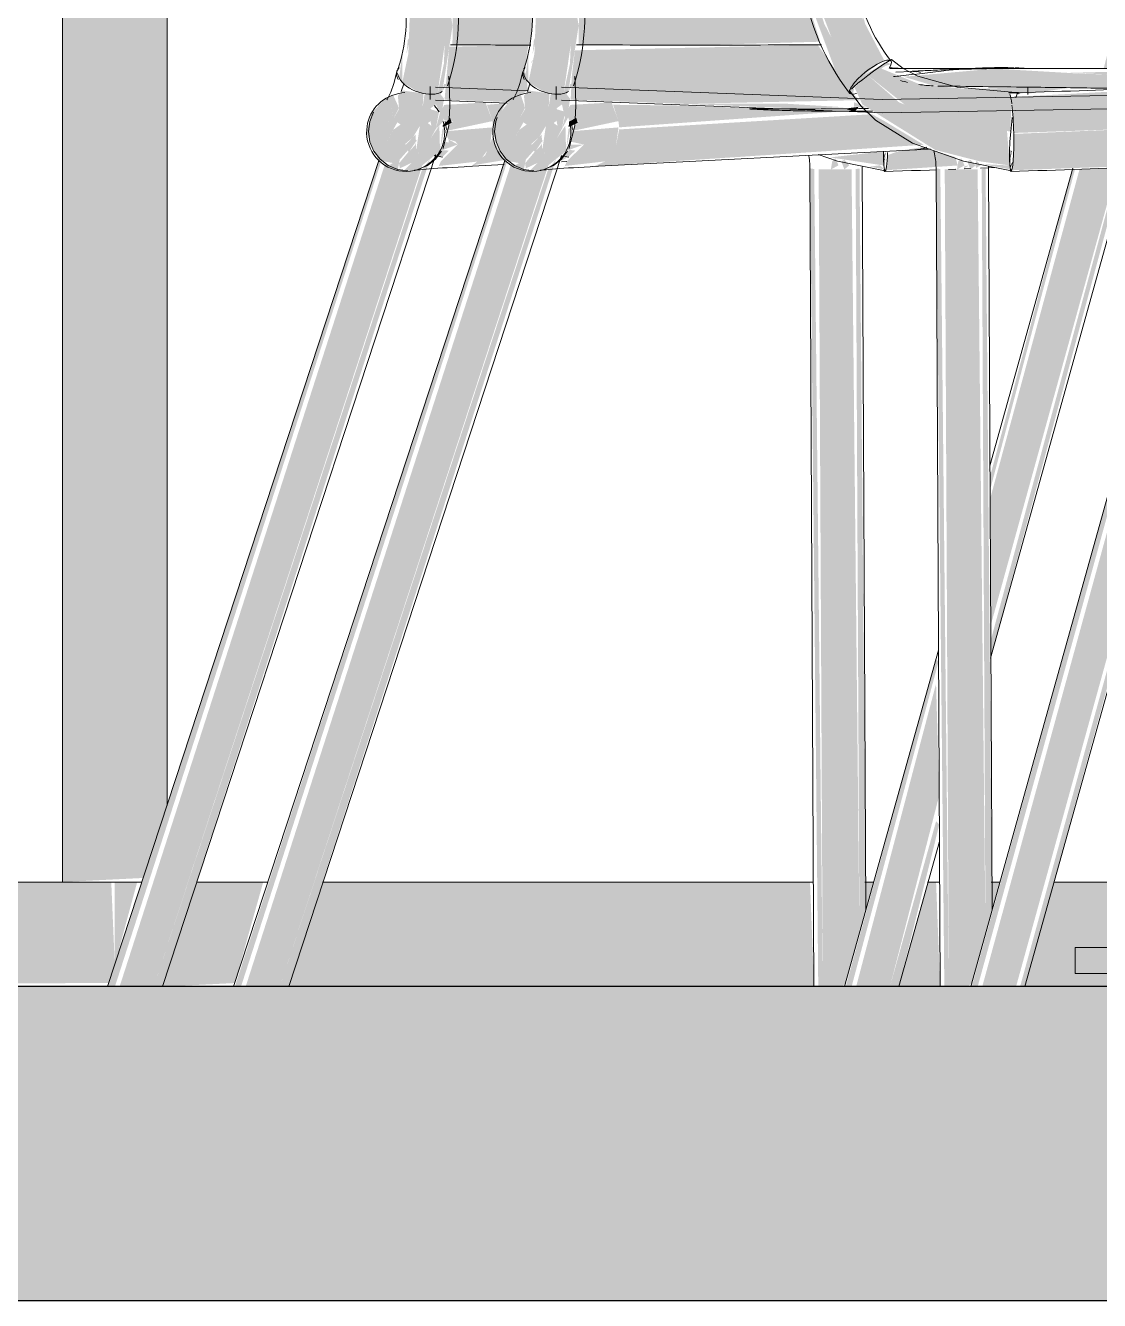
# Model space of a CAD drawing. Header units: inches. Extents: x -55396 to -733, y -290 to 853.
# Drawn here: x -14128.52 to -14107.99, y -6 to 18.37 of the extents above; entities that cross this region are included whole.
import ezdxf

# ---------------------------------------------------------------- set-up
doc = ezdxf.new("R2010")
doc.units = ezdxf.units.IN
doc.header["$MEASUREMENT"] = 0
doc.linetypes.add('Grid Line 1_2_', pattern=[0.875, 0.5, -0.125, 0.125, -0.125])
doc.linetypes.add('Grid Line 1_2__2_', pattern=[0.875, 0.5, -0.125, 0.125, -0.125])
for name, color, linetype, lineweight in [('A-FLOR', 192, 'Continuous', 9), ('A-FLOR-LEVL', 51, 'Continuous', 9), ('A-GLAZ-CWMG', 51, 'Continuous', 9), ('I-FURN', 30, 'Continuous', 9)]:
    doc.layers.add(name, color=color, linetype=linetype, lineweight=lineweight)

# ---------------------------------------------------------------- blocks, each defined once
blk = doc.blocks.new('Locker Rooms and Restrooms_rvt-4-Section 6')
at = {"layer": 'A-FLOR-LEVL', "linetype": 'Grid Line 1_2__2_'}
blk.add_line((-26557.324, 0), (-21746.959, 0), dxfattribs=at)
blk = doc.blocks.new('Struct_Xcel_Sports Complex_rvt-4-Section 6')
at = {"layer": 'A-FLOR'}
blk.add_hatch(color=254, dxfattribs=at).paths.add_polyline_path([(-24981.533, -6), (-22066.14, -6), (-22066.14, 0), (-26273.39, 0), (-26273.39, -6), (-25258.007, -6)], flags=0)
at = {"layer": 'A-FLOR', "color": 130, "lineweight": 25}
for p, q in [((-22066.14, 0), (-26273.39, 0)), ((-26273.39, -6), (-22066.14, -6))]:
    blk.add_line(p, q, dxfattribs=at)
blk = doc.blocks.new('HermanMiller_Collection_Air-Chair_SideChair_Arms - Arms-460524-Section 6')
at = {"layer": 'I-FURN'}
h = blk.add_hatch(color=256, dxfattribs=at)
h.paths.add_polyline_path([(-26223.019, 17.999), (-26220.724, 18.063), (-26221.024, 19.01), (-26221.023, 19.041), (-26221.418, 22.135), (-26221.898, 25.541), (-26221.722, 26.72), (-26221.569, 27.286), (-26225.666, 27.349), (-26227.18, 27.252), (-26226.528, 26.379), (-26226.05, 25.338), (-26225.787, 24.169), (-26225.478, 21.448), (-26225.329, 18.896), (-26225.342, 18.004), (-26224.022, 18)], flags=0)
h.paths.add_polyline_path([(-26221.884, 25.719), (-26221.832, 26.168), (-26221.882, 25.726)], flags=0)
for points in [[(-26217.783, 0), (-26217.715, 0), (-26212.015, 20.734), (-26212.076, 20.712), (-26217.828, 0)], [(-26217.298, 0), (-26216.982, 0), (-26211.283, 20.625), (-26211.584, 20.707), (-26211.594, 20.72), (-26211.94, 20.718), (-26217.628, 0), (-26217.414, 0)], [(-26216.812, 0), (-26211.166, 20.551), (-26211.246, 20.578), (-26216.905, 0), (-26216.818, 0)], [(-26225.737, 17.058), (-26225.627, 17.073), (-26225.434, 18.393), (-26225.507, 19.026), (-26226.141, 19.009), (-26226.184, 17.835), (-26226.3, 17.287), (-26225.985, 17.095), (-26225.859, 17.065)], [(-26220.063, 17.287), (-26219.606, 17.647), (-26219.496, 17.697), (-26219.988, 18.64), (-26220.219, 19.123), (-26220.835, 19.009), (-26220.393, 17.835), (-26220.266, 17.625)], [(-26220.165, 17.095), (-26220.063, 17.287), (-26220.647, 18.406), (-26220.835, 19.009), (-26220.99, 19.002), (-26220.429, 17.5), (-26220.197, 17.144)], [(-26223.339, 16.876), (-26219.956, 16.946), (-26220.1, 17.058), (-26220.773, 18.003), (-26225.411, 17.899), (-26225.47, 17.4), (-26225.492, 16.954), (-26223.506, 16.882)], [(-26217.083, 16.344), (-26217.079, 17.073), (-26218.815, 17.247), (-26219.606, 17.57), (-26219.811, 17.42), (-26219.109, 16.861), (-26218.307, 16.545), (-26217.554, 16.421)], [(-26216.965, 17.06), (-26216.758, 17.096), (-26216.758, 17.195), (-26218.107, 17.149), (-26217.624, 17.105), (-26216.963, 17.066)], [(-26217.027, 16.318), (-26214.066, 16.423), (-26214.143, 16.798), (-26214.333, 17.073), (-26214.456, 17.148), (-26217.086, 17.004), (-26217.034, 16.512)], [(-26216.758, 17.069), (-26215.948, 17.183), (-26216.758, 17.195), (-26216.758, 17.096)], [(-26220.058, 16.733), (-26219.989, 16.818), (-26220.266, 16.782), (-26220.077, 16.733)], [(-26225.531, 16.434), (-26225.356, 16.512), (-26225.386, 16.608), (-26225.52, 16.535)], [(-26225.103, 15.675), (-26218.747, 16.093), (-26219.494, 16.544), (-26219.735, 16.677), (-26224.567, 16.386), (-26224.629, 16.051), (-26224.827, 15.776), (-26225.031, 15.688)], [(-26217.063, 15.606), (-26214.42, 15.7), (-26214.2, 15.893), (-26214.079, 16.229), (-26214.066, 16.423), (-26217.027, 16.301), (-26217.047, 15.677)], [(-26217.101, 15.697), (-26217.067, 15.97), (-26217.083, 15.988)], [(-26231.861, 0), (-26231.791, 0), (-26226.704, 15.775), (-26226.75, 15.793), (-26231.909, 0)], [(-26231.483, 0), (-26231.047, 0), (-26225.918, 15.7), (-26226.192, 15.589), (-26226.412, 15.633), (-26226.625, 15.744), (-26231.702, 0), (-26231.597, 0)], [(-26230.971, 0), (-26230.882, 0), (-26225.772, 15.818), (-26225.934, 15.585), (-26231.047, 0)], [(-26218.267, 0), (-26218.267, 0), (-26218.429, 15.629), (-26218.51, 15.643), (-26218.352, 0)], [(-26217.905, 0), (-26217.828, 0.073), (-26217.566, 1.015), (-26217.716, 15.626), (-26218.344, 15.624), (-26218.267, 0), (-26218.035, 0)], [(-26217.566, 1.015), (-26217.442, 1.458), (-26217.564, 15.637), (-26217.638, 15.63), (-26217.576, 3.187)], [(-26217.091, 15.639), (-26217.035, 15.793), (-26217.098, 15.679)]]:
    blk.add_hatch(color=256, dxfattribs=at).paths.add_polyline_path(points, flags=0)
h = blk.add_hatch(color=256, dxfattribs=at)
h.paths.add_polyline_path([(-26225.627, 17.073), (-26225.536, 17.109), (-26225.34, 18.368), (-26225.442, 19.026), (-26225.506, 17.642), (-26225.573, 17.328)], flags=0)
h.paths.add_polyline_path([(-26225.536, 17.109), (-26225.453, 17.257), (-26225.5, 17.255)], flags=0)
h = blk.add_hatch(color=256, dxfattribs=at)
h.paths.add_polyline_path([(-26219.968, 18.668), (-26219.83, 18.278), (-26219.888, 18.491), (-26219.934, 18.591)], flags=0)
h.paths.add_polyline_path([(-26219.496, 17.697), (-26219.434, 17.722), (-26219.504, 17.711)], flags=0)
h = blk.add_hatch(color=256, dxfattribs=at)
h.paths.add_polyline_path([(-26226.219, 17.822), (-26226.141, 18.188), (-26226.195, 18.094), (-26226.219, 17.826)], flags=0)
h.paths.add_polyline_path([(-26226.3, 17.287), (-26226.299, 17.835), (-26226.36, 17.371)], flags=0)
h = blk.add_hatch(color=256, dxfattribs=at)
h.paths.add_polyline_path([(-26220.1, 17.058), (-26220.077, 17.161), (-26220.155, 17.141)], flags=0)
h.paths.add_polyline_path([(-26220.157, 17.144), (-26219.975, 17.292), (-26219.471, 17.604), (-26219.372, 17.633), (-26219.458, 17.672), (-26219.983, 17.371), (-26220.115, 17.207)], flags=0)
h = blk.add_hatch(color=256, dxfattribs=at)
h.paths.add_polyline_path([(-26213.554, 17.367), (-26212.985, 17.451), (-26212.957, 17.549), (-26215.946, 17.468), (-26213.566, 17.368)], flags=0)
h.paths.add_polyline_path([(-26211.692, 17.368), (-26209.377, 17.445), (-26208.387, 17.551), (-26211.941, 17.475), (-26211.885, 17.368), (-26211.702, 17.368)], flags=0)
h = blk.add_hatch(color=256, dxfattribs=at)
h.paths.add_polyline_path([(-26221.964, 16.77), (-26221.964, 16.788), (-26222.056, 16.775)], flags=0)
h.paths.add_polyline_path([(-26224.564, 16.426), (-26220.266, 16.734), (-26223.506, 16.845), (-26224.682, 16.858), (-26224.579, 16.545)], flags=0)
h.paths.add_polyline_path([(-26219.197, 17.426), (-26219.047, 17.426), (-26219.2, 17.428)], flags=0)
h = blk.add_hatch(color=256, dxfattribs=at)
h.paths.add_polyline_path([(-26217.088, 15.622), (-26217.101, 15.697), (-26217.635, 15.724)], flags=0)
h.paths.add_polyline_path([(-26217.101, 15.697), (-26217.155, 16.356), (-26218.621, 16.669), (-26219.217, 16.904), (-26219.811, 17.42), (-26220.068, 17.187), (-26219.919, 16.864), (-26218.525, 15.994), (-26217.678, 15.777), (-26217.105, 15.698)], flags=0)
h = blk.add_hatch(color=256, dxfattribs=at)
h.paths.add_polyline_path([(-26214.527, 17.162), (-26214.226, 17.191), (-26213.018, 17.331), (-26213.008, 17.367), (-26215.695, 17.45), (-26217.398, 17.548), (-26219.127, 17.393), (-26218.565, 17.224), (-26218.107, 17.211), (-26214.587, 17.163)], flags=0)
h.paths.add_polyline_path([(-26219.044, 17.281), (-26219.265, 17.404), (-26219.171, 17.325), (-26219.087, 17.285)], flags=0)
h = blk.add_hatch(color=256, dxfattribs=at)
h.paths.add_polyline_path([(-26226.191, 15.6), (-26226.123, 15.748), (-26226.264, 15.606)], flags=0)
h.paths.add_polyline_path([(-26226.386, 15.622), (-26226.348, 15.812), (-26226.567, 15.697), (-26226.4, 15.628)], flags=0)
h.paths.add_polyline_path([(-26226.48, 16.579), (-26226.51, 16.879), (-26226.591, 16.533)], flags=0)
h.paths.add_polyline_path([(-26226.348, 15.812), (-26226.026, 16.174), (-26226.095, 16.238), (-26225.932, 16.508), (-26225.896, 17.074), (-26226.3, 17.131), (-26226.385, 17.033), (-26226.361, 16.777), (-26226.48, 16.579), (-26226.333, 16.48), (-26226.472, 16.38), (-26226.665, 16.034), (-26226.842, 15.97), (-26226.722, 15.816), (-26226.573, 15.831)], flags=0)
h.paths.add_polyline_path([(-26226.161, 15.975), (-26226.244, 16.108), (-26226.095, 16.238)], flags=0)
h = blk.add_hatch(color=256, dxfattribs=at)
h.paths.add_polyline_path([(-26226.053, 15.9), (-26225.863, 16.024), (-26225.661, 16.391), (-26225.541, 16.614), (-26225.53, 16.797), (-26225.504, 16.973), (-26225.58, 17.073), (-26225.666, 17.067), (-26225.876, 17.051), (-26226.037, 15.975)], flags=0)
h.paths.add_polyline_path([(-26225.661, 16.391), (-26225.814, 16.508), (-26225.696, 16.614), (-26225.76, 16.791), (-26225.658, 16.864), (-26225.603, 16.614)], flags=0)
h = blk.add_hatch(color=256, dxfattribs=at)
h.paths.add_polyline_path([(-26226.348, 15.812), (-26226.758, 15.862), (-26226.842, 15.97), (-26226.665, 16.034), (-26226.395, 16.521), (-26226.459, 16.614), (-26226.363, 16.796), (-26226.446, 17.054), (-26226.624, 16.975), (-26226.91, 16.614), (-26226.981, 16.318), (-26226.75, 15.793), (-26226.477, 15.744), (-26226.395, 15.787)], flags=0)
h.paths.add_polyline_path([(-26226.217, 15.585), (-26225.998, 15.635), (-26225.58, 15.974), (-26225.592, 16.462), (-26225.804, 16.148), (-26225.998, 15.927), (-26226.035, 15.984), (-26226.045, 16.291), (-26226.234, 16.092), (-26226.182, 15.956), (-26226.363, 15.738), (-26226.348, 15.641), (-26226.123, 15.748), (-26226.244, 15.595)], flags=0)
h.paths.add_polyline_path([(-26226.161, 15.975), (-26226.026, 16.174), (-26226.053, 16.09), (-26226.095, 16.045)], flags=0)
h.paths.add_polyline_path([(-26225.661, 16.391), (-26225.598, 16.723), (-26225.753, 16.77), (-26225.76, 16.545), (-26225.744, 16.455), (-26225.666, 16.396)], flags=0)
h.paths.add_polyline_path([(-26226.591, 16.533), (-26226.484, 16.614), (-26226.48, 16.579), (-26226.569, 16.542)], flags=0)
h = blk.add_hatch(color=256, dxfattribs=at)
h.paths.add_polyline_path([(-26225.489, 16.351), (-26224.579, 16.545), (-26224.709, 16.902), (-26225.498, 16.855), (-26225.53, 16.797), (-26225.541, 16.614), (-26225.512, 16.548), (-26225.336, 16.544), (-26225.46, 16.386)], flags=0)
h.paths.add_polyline_path([(-26224.714, 16.91), (-26224.74, 16.912), (-26224.74, 16.912)], flags=0)
h = blk.add_hatch(color=256, dxfattribs=at)
h.paths.add_polyline_path([(-26223.339, 16.876), (-26220.926, 16.777), (-26220.266, 16.811), (-26221.346, 16.876), (-26222.315, 16.876)], flags=0)
h.paths.add_polyline_path([(-26219.836, 16.808), (-26220.077, 16.907), (-26220.077, 16.823), (-26219.895, 16.812)], flags=0)
h = blk.add_hatch(color=256, dxfattribs=at)
h.paths.add_polyline_path([(-26221.398, 16.748), (-26221.398, 16.78), (-26221.614, 16.755)], flags=0)
h.paths.add_polyline_path([(-26221.811, 16.763), (-26221.894, 16.783), (-26221.846, 16.765)], flags=0)
h = blk.add_hatch(color=256, dxfattribs=at)
h.paths.add_polyline_path([(-26225.602, 15.688), (-26224.827, 15.776), (-26224.629, 16.051), (-26224.578, 16.425), (-26225.489, 16.351), (-26225.489, 16.165), (-26225.286, 16.156), (-26225.24, 16.098), (-26225.563, 15.776), (-26225.598, 15.696)], flags=0)
h.paths.add_polyline_path([(-26225.58, 15.974), (-26225.24, 16.098), (-26225.532, 16.098), (-26225.55, 16.051)], flags=0)
h = blk.add_hatch(color=256, dxfattribs=at)
h.paths.add_polyline_path([(-26225.24, 16.098), (-26225.342, 16.227), (-26225.508, 16.156), (-26225.342, 16.12)], flags=0)
h.paths.add_polyline_path([(-26225.527, 15.865), (-26225.406, 15.982), (-26225.519, 15.996), (-26225.598, 15.877), (-26225.563, 15.871)], flags=0)
h.paths.add_polyline_path([(-26225.58, 15.974), (-26225.489, 16.434), (-26225.535, 16.391), (-26225.576, 16.004)], flags=0)
h = blk.add_hatch(color=256, dxfattribs=at)
h.paths.add_polyline_path([(-26218.112, 15.619), (-26217.966, 15.697), (-26218.027, 15.836), (-26218.085, 15.777), (-26218.112, 15.621)], flags=0)
h.paths.add_polyline_path([(-26217.854, 15.621), (-26217.757, 15.697), (-26217.854, 15.807), (-26217.911, 15.777), (-26217.855, 15.625)], flags=0)
for p, q in [((-26212.074, 20.719), (-26217.849, 0)), ((-26216.811, 0), (-26211.111, 20.451)), ((-26219.362, 17.721), (-26219.362, 17.711)), ((-26216.992, 17.552), (-26212.944, 17.551)), ((-26226.408, 17.42), (-26226.38, 17.342)), ((-26218.978, 17.496), (-26219.28, 17.48)), ((-26226.269, 17.26), (-26226.319, 17.109)), ((-26225.769, 17.208), (-26225.769, 16.957)), ((-26216.922, 17.066), (-26216.94, 17.091)), ((-26216.758, 17.195), (-26216.758, 17.053)), ((-26225.481, 16.537), (-26225.455, 16.387)), ((-26230.88, 0), (-26225.666, 15.89)), ((-26225.666, 15.881), (-26225.53, 15.858)), ((-26225.082, 15.675), (-26218.894, 15.998)), ((-26226.751, 15.793), (-26231.933, 0)), ((-26218.511, 15.645), (-26218.434, 0)), ((-26217.511, 15.671), (-26217.511, 15.65)), ((-26217.441, 1.459), (-26217.511, 15.65)), ((-26230.886, 0), (-26230.882, 0)), ((-26216.818, 0), (-26216.812, 0))]:
    blk.add_line(p, q, dxfattribs=at)
at = {"layer": 'I-FURN', "flags": 128}
for points in [[(-26226.382, 17.551), (-26226.356, 17.631), (-26226.331, 17.714), (-26226.309, 17.8), (-26226.289, 17.889), (-26226.272, 17.981), (-26226.257, 18.076), (-26226.245, 18.174), (-26226.235, 18.274), (-26226.228, 18.376), (-26226.224, 18.48), (-26226.223, 18.585), (-26226.224, 18.692), (-26226.228, 18.801), (-26226.236, 18.91), (-26226.245, 19.02), (-26226.249, 19.052)], [(-26225.439, 17.218), (-26225.401, 17.332), (-26225.367, 17.448), (-26225.337, 17.567), (-26225.31, 17.688), (-26225.287, 17.812), (-26225.267, 17.937), (-26225.251, 18.064), (-26225.239, 18.192), (-26225.23, 18.322), (-26225.224, 18.453), (-26225.223, 18.585), (-26225.225, 18.719), (-26225.23, 18.853), (-26225.239, 18.987), (-26225.251, 19.122), (-26225.255, 19.161)], [(-26221.028, 19.015), (-26221, 18.877), (-26220.968, 18.74), (-26220.931, 18.603), (-26220.891, 18.468), (-26220.846, 18.334), (-26220.797, 18.201), (-26220.743, 18.07), (-26220.686, 17.941), (-26220.625, 17.815), (-26220.56, 17.69), (-26220.492, 17.568), (-26220.419, 17.448), (-26220.343, 17.331), (-26220.264, 17.217), (-26220.181, 17.106), (-26220.157, 17.075)], [(-26219.371, 17.694), (-26219.435, 17.778), (-26219.496, 17.864), (-26219.555, 17.953), (-26219.612, 18.045), (-26219.666, 18.138), (-26219.717, 18.234), (-26219.765, 18.333), (-26219.81, 18.432), (-26219.853, 18.534), (-26219.892, 18.637), (-26219.928, 18.741), (-26219.961, 18.846), (-26219.99, 18.953), (-26220.016, 19.059), (-26220.039, 19.167), (-26220.045, 19.197)], [(-26226.362, 17.57), (-26226.402, 17.498), (-26226.408, 17.42)], [(-26219.811, 17.42), (-26219.707, 17.498), (-26219.606, 17.57), (-26219.515, 17.633), (-26219.441, 17.681), (-26219.389, 17.711), (-26219.362, 17.721)], [(-26219.359, 17.72), (-26219.141, 17.551), (-26218.86, 17.407), (-26218.105, 17.196), (-26216.994, 17.092), (-26216.94, 17.091)], [(-26218.99, 17.495), (-26218.965, 17.497), (-26218.939, 17.498), (-26218.911, 17.5), (-26218.883, 17.502), (-26218.853, 17.504), (-26218.821, 17.505), (-26218.788, 17.507), (-26218.754, 17.509), (-26218.719, 17.511), (-26218.683, 17.512), (-26218.645, 17.514), (-26218.606, 17.516), (-26218.567, 17.518), (-26218.526, 17.519), (-26218.484, 17.521), (-26218.441, 17.523), (-26218.398, 17.524), (-26218.353, 17.526), (-26218.308, 17.527), (-26218.262, 17.529), (-26218.216, 17.53), (-26218.169, 17.532), (-26218.122, 17.533), (-26218.074, 17.535), (-26218.026, 17.536), (-26217.978, 17.537), (-26217.93, 17.539), (-26217.881, 17.54), (-26217.833, 17.541), (-26217.785, 17.542), (-26217.736, 17.543), (-26217.688, 17.544), (-26217.641, 17.545), (-26217.593, 17.546), (-26217.546, 17.547), (-26217.5, 17.548), (-26217.454, 17.548), (-26217.409, 17.549), (-26217.364, 17.55), (-26217.321, 17.55), (-26217.278, 17.551), (-26217.236, 17.551), (-26217.195, 17.552), (-26217.154, 17.552), (-26217.116, 17.552), (-26217.078, 17.552), (-26217.041, 17.552), (-26217.005, 17.552), (-26216.992, 17.552)], [(-26226.405, 17.486), (-26226.464, 17.262), (-26226.52, 17.101), (-26226.569, 16.996), (-26226.592, 16.958), (-26226.593, 16.955)], [(-26225.664, 17.193), (-26219.541, 16.956), (-26213.409, 17.064), (-26209.6, 17.307)], [(-26225.412, 17.406), (-26225.399, 17.13), (-26225.393, 16.828), (-26225.411, 16.455), (-26225.518, 16.033), (-26225.523, 16.024)], [(-26220.129, 17.159), (-26220.077, 17.207), (-26220.003, 17.27), (-26219.912, 17.342), (-26219.811, 17.42)], [(-26226.438, 17.056), (-26226.365, 17.074), (-26226.308, 17.084), (-26226.255, 17.092)], [(-26220.159, 17.12), (-26219.944, 16.832), (-26219.668, 16.565), (-26218.962, 16.122), (-26217.987, 15.777), (-26217.071, 15.597)], [(-26214.603, 17.173), (-26214.736, 17.167), (-26214.873, 17.161), (-26215.014, 17.155), (-26215.16, 17.149), (-26215.309, 17.143), (-26215.462, 17.137), (-26215.618, 17.132), (-26215.778, 17.126), (-26215.94, 17.12), (-26216.105, 17.115), (-26216.273, 17.109), (-26216.442, 17.104), (-26216.613, 17.098), (-26216.786, 17.093), (-26216.96, 17.088), (-26217.12, 17.084)], [(-26216.94, 17.091), (-26216.963, 17.066), (-26216.988, 16.991)], [(-26225.664, 16.943), (-26219.527, 16.705), (-26213.381, 16.815), (-26209.596, 17.056)], [(-26226.946, 16.344), (-26226.922, 16.537), (-26226.897, 16.616)], [(-26217.054, 16.616), (-26217.064, 16.537), (-26217.083, 16.344)], [(-26226.193, 15.597), (-26226.386, 15.622), (-26226.567, 15.697), (-26226.722, 15.816), (-26226.842, 15.97), (-26226.918, 16.151), (-26226.946, 16.344)], [(-26217.083, 16.344), (-26217.098, 16.151), (-26217.105, 15.97), (-26217.106, 15.816), (-26217.101, 15.697), (-26217.088, 15.622), (-26217.07, 15.597)], [(-26225.55, 15.97), (-26225.667, 15.816), (-26225.821, 15.697), (-26226, 15.622)], [(-26218.881, 15.999), (-26218.863, 16), (-26218.844, 16.001), (-26218.822, 16.003), (-26218.799, 16.004), (-26218.774, 16.006), (-26218.747, 16.007), (-26218.718, 16.009), (-26218.687, 16.01), (-26218.656, 16.012), (-26218.622, 16.014)], [(-26218.556, 15.986), (-26218.547, 15.952), (-26218.539, 15.918), (-26218.533, 15.882), (-26218.527, 15.846), (-26218.522, 15.809), (-26218.517, 15.772), (-26218.514, 15.734), (-26218.512, 15.696), (-26218.511, 15.658), (-26218.511, 15.645)], [(-26226.068, 15.604), (-26226.059, 15.605), (-26226.036, 15.608), (-26226.002, 15.612), (-26225.958, 15.617), (-26225.906, 15.622), (-26225.846, 15.627), (-26225.778, 15.632), (-26225.703, 15.638), (-26225.622, 15.644), (-26225.534, 15.649), (-26225.44, 15.655), (-26225.339, 15.661), (-26225.233, 15.667), (-26225.121, 15.673), (-26225.082, 15.675)], [(-26214.533, 15.675), (-26214.668, 15.669), (-26214.807, 15.663), (-26214.951, 15.657), (-26215.099, 15.65), (-26215.25, 15.644), (-26215.405, 15.638), (-26215.563, 15.633), (-26215.725, 15.627), (-26215.889, 15.621), (-26216.056, 15.615), (-26216.225, 15.61), (-26216.396, 15.604), (-26216.568, 15.599), (-26216.743, 15.594), (-26216.918, 15.589), (-26217.079, 15.585)]]:
    blk.add_lwpolyline(points, dxfattribs=at)
at = {"layer": 'I-FURN'}
for centre, major_axis, ratio, start_param, end_param in [((-26225.911, 17.385), (-0.471, 0.167), 0.596783, 0, 0.053822), ((-26219.764, 17.385), (0.393, 0.31), 0.26753, 0.631223, 2.202019), ((-26219.764, 17.385), (0.393, 0.31), 0.26753, 5.605411, 6.914408), ((-26225.911, 17.385), (-0.471, 0.167), 0.596783, 0.315622, 0.839221), ((-26223.737, 101.858), (0, 84.692), 0.707107, 3.217656, 3.231436), ((-26225.911, 17.385), (-0.471, 0.167), 0.596783, 0.839221, 1.886418), ((-26225.911, 17.385), (-0.471, 0.167), 0.596783, 1.903362, 2.410017), ((-26225.911, 17.385), (-0.471, 0.167), 0.596783, 2.410017, 2.671816), ((-26219.764, 17.385), (0.393, 0.31), 0.26753, 2.202019, 3.772816), ((-26226.235, 16.334), (-0.202, 0.722), 0.995009, 0, 1.3209), ((-26217.099, 16.334), (-0.02, 0.75), 0.096081, 5.515178, 5.996591), ((-26217.099, 16.334), (-0.02, 0.75), 0.096081, 4.687594, 5.472992), ((-26226.235, 16.334), (-0.202, 0.722), 0.995009, 2.891696, 4.462492), ((-26226.235, 16.334), (-0.202, 0.722), 0.995009, 4.462492, 4.714879), ((-26226.235, 16.334), (-0.202, 0.722), 0.995009, 1.3209, 2.891696), ((-26217.099, 16.334), (-0.02, 0.75), 0.096081, 3.116798, 4.687594), ((-26217.099, 16.334), (-0.02, 0.75), 0.096081, 2.854998, 3.116798)]:
    blk.add_ellipse(centre, major_axis=major_axis, ratio=ratio, start_param=start_param, end_param=end_param, dxfattribs=at)
for points, knots in [([(-26225.378, 18.004), (-26224.602, 18), (-26223.064, 17.997), (-26221.48, 18.001), (-26220.7, 18.003)], [-0.9268801, -0.9268801, -0.9268801, -0.9268801, -0.5, -0.0910372, -0.0910372, -0.0910372, -0.0910372]), ([(-26217.025, 17.565), (-26217.124, 17.568), (-26217.348, 17.57), (-26217.715, 17.56), (-26218.074, 17.539), (-26218.277, 17.519), (-26218.364, 17.508)], [-0.7880937, -0.7880937, -0.7880937, -0.7880937, -0.6, -0.4, -0.2, 0, 0, 0, 0]), ([(-26218.479, 17.215), (-26218.193, 17.212), (-26217.616, 17.205), (-26217.042, 17.198), (-26216.758, 17.195)], [-0.9960968, -0.9960968, -0.9960968, -0.9960968, -0.5, 0, 0, 0, 0]), ([(-26216.758, 17.195), (-26216.537, 17.192), (-26216.099, 17.186), (-26215.469, 17.177), (-26214.945, 17.169), (-26214.639, 17.164), (-26214.522, 17.162)], [-1, -1, -1, -1, -0.75, -0.5, -0.25, -0.0877777, -0.0877777, -0.0877777, -0.0877777]), ([(-26219.726, 16.733), (-26219.837, 16.733), (-26220.265, 16.732), (-26220.693, 16.735), (-26221.01, 16.739)], [-0.6740348, -0.6740348, -0.6740348, -0.6740348, -0.5, 0, 0, 0, 0]), ([(-26218.917, 15.997), (-26218.862, 15.998), (-26218.783, 16.01), (-26218.709, 16.04), (-26218.688, 16.05)], [0, 0, 0, 0, 0.1666667, 0.2358641, 0.2358641, 0.2358641, 0.2358641])]:
    blk.add_open_spline(points, degree=3, knots=knots, dxfattribs=at)
for points in [[(-26216.734, 17.548), (-26216.81, 17.555), (-26216.902, 17.561), (-26217.006, 17.564)], [(-26219.191, 17.41), (-26219.234, 17.405), (-26219.278, 17.401), (-26219.322, 17.396)], [(-26219.19, 17.322), (-26219.145, 17.308), (-26219.099, 17.296), (-26219.054, 17.285)], [(-26218.807, 17.477), (-26218.856, 17.49), (-26218.905, 17.497), (-26218.954, 17.496)], [(-26218.838, 17.245), (-26218.749, 17.231), (-26218.658, 17.224), (-26218.566, 17.219)], [(-26221.01, 16.739), (-26221.061, 16.74), (-26221.182, 16.742), (-26221.397, 16.748), (-26221.617, 16.755), (-26221.818, 16.763), (-26221.974, 16.771), (-26222.068, 16.777), (-26222.087, 16.782), (-26222.03, 16.784), (-26221.945, 16.784), (-26221.894, 16.783)], [(-26221.894, 16.783), (-26221.576, 16.779), (-26220.942, 16.774), (-26220.307, 16.779), (-26219.989, 16.784)], [(-26219.989, 16.784), (-26219.935, 16.784), (-26219.871, 16.785), (-26219.801, 16.784)]]:
    blk.add_open_spline(points, degree=3, dxfattribs=at)
blk = doc.blocks.new('Falcon 7700 Series Pedestal Base - 36_ Square Top x 30_ - Wheelchair Height-V368-Section 6')
at = {"layer": 'I-FURN'}
blk.add_hatch(color=256, dxfattribs=at).paths.add_polyline_path([(-26215.854, 0.25), (-26213.445, 0.25), (-26213.445, 0.75), (-26215.854, 0.75)], flags=0)
for p, q in [((-26215.854, 0.75), (-26213.445, 0.75)), ((-26215.854, 0.75), (-26215.854, 0.25)), ((-26213.445, 0.25), (-26215.854, 0.25))]:
    blk.add_line(p, q, dxfattribs=at)
blk = doc.blocks.new('HermanMiller_Collection_Air-Chair_SideChair_Arms - Arms-V370-Section 6')
at = {"layer": 'I-FURN'}
h = blk.add_hatch(color=256, dxfattribs=at)
h.paths.add_polyline_path([(-26226.26, 18), (-26226.216, 18.405), (-26226.282, 19.83), (-26226.5, 22.308), (-26226.835, 24.652), (-26227.185, 25.821), (-26227.561, 26.433), (-26227.545, 26.344), (-26227.747, 26.498), (-26228.564, 26.863), (-26228.526, 27.093), (-26228.351, 27.181), (-26228.696, 27.34), (-26229.589, 27.252), (-26228.937, 26.379), (-26228.459, 25.338), (-26228.196, 24.169), (-26227.887, 21.448), (-26227.738, 18.896), (-26227.751, 18.004), (-26226.3, 18)], flags=0)
h.paths.add_polyline_path([(-26226.638, 24.309), (-26226.633, 24.312), (-26226.678, 24.461)], flags=0)
h.paths.add_polyline_path([(-26228.08, 26.83), (-26228.225, 27.084), (-26228.152, 26.927), (-26228.105, 26.864)], flags=0)
h.paths.add_polyline_path([(-26228.336, 27.247), (-26228.393, 27.312), (-26228.341, 27.251)], flags=0)
h = blk.add_hatch(color=256, dxfattribs=at)
h.paths.add_polyline_path([(-26220.192, 0), (-26220.124, 0), (-26218.464, 6.21), (-26218.51, 6.268), (-26220.237, 0)], flags=0)
h.paths.add_polyline_path([(-26217.482, 9.48), (-26215.853, 15.632), (-26215.904, 15.62), (-26217.483, 9.734), (-26217.482, 9.609)], flags=0)
h.paths.add_polyline_path([(-26215.232, 17.551), (-26214.423, 20.734), (-26214.501, 20.653), (-26215.308, 17.551), (-26215.242, 17.551)], flags=0)
h = blk.add_hatch(color=256, dxfattribs=at)
h.paths.add_polyline_path([(-26219.707, 0), (-26219.391, 0), (-26218.451, 3.65), (-26218.51, 5.789), (-26220.037, 0), (-26219.823, 0)], flags=0)
h.paths.add_polyline_path([(-26217.469, 6.895), (-26215.047, 15.665), (-26215.77, 15.62), (-26217.481, 9.31), (-26217.47, 7.113)], flags=0)
h.paths.add_polyline_path([(-26214.513, 17.55), (-26214.499, 17.55), (-26213.692, 20.625), (-26213.995, 20.701), (-26214.003, 20.737), (-26214.367, 20.653), (-26215.218, 17.551), (-26214.587, 17.55)], flags=0)
h = blk.add_hatch(color=256, dxfattribs=at)
h.paths.add_polyline_path([(-26219.391, 0), (-26219.216, 0.018), (-26218.448, 3.099), (-26218.51, 3.159)], flags=0)
h.paths.add_polyline_path([(-26217.466, 6.297), (-26214.937, 15.671), (-26215.027, 15.654), (-26217.467, 6.612), (-26217.466, 6.311)], flags=0)
h.paths.add_polyline_path([(-26214.329, 17.55), (-26213.575, 20.551), (-26213.666, 20.538), (-26214.413, 17.55), (-26214.33, 17.55)], flags=0)
for points in [[(-26228.146, 17.058), (-26228.035, 17.073), (-26227.843, 18.393), (-26227.916, 19.026), (-26228.55, 19.009), (-26228.593, 17.835), (-26228.709, 17.287), (-26228.394, 17.095), (-26228.268, 17.065)], [(-26218.812, 17.453), (-26218.982, 17.52), (-26218.819, 17.455)], [(-26226.712, 16.883), (-26226.75, 16.891), (-26226.75, 16.885)], [(-26227.94, 16.434), (-26227.765, 16.512), (-26227.795, 16.608), (-26227.937, 16.462)], [(-26219.509, 15.697), (-26219.475, 15.968), (-26219.498, 15.895), (-26219.509, 15.701)], [(-26219.5, 15.639), (-26219.461, 15.969), (-26219.478, 15.895), (-26219.506, 15.675)], [(-26234.34, 0), (-26234.2, 0), (-26229.113, 15.775), (-26229.159, 15.793), (-26234.306, 0.103)], [(-26233.892, 0), (-26233.456, 0), (-26228.327, 15.7), (-26228.601, 15.589), (-26228.821, 15.633), (-26229.034, 15.744), (-26234.111, 0), (-26234.006, 0)], [(-26233.38, 0), (-26233.291, 0), (-26228.181, 15.818), (-26228.343, 15.585), (-26233.456, 0)], [(-26220.676, 0), (-26220.675, 0), (-26220.838, 15.629), (-26220.919, 15.643), (-26220.761, 0)], [(-26220.314, 0), (-26220.237, 0.073), (-26219.974, 1.015), (-26220.125, 15.626), (-26220.753, 15.624), (-26220.675, 0), (-26220.444, 0)], [(-26219.974, 1.015), (-26219.851, 1.458), (-26219.973, 15.637), (-26220.047, 15.63), (-26219.985, 3.187)]]:
    blk.add_hatch(color=256, dxfattribs=at).paths.add_polyline_path(points, flags=0)
h = blk.add_hatch(color=256, dxfattribs=at)
h.paths.add_polyline_path([(-26228.035, 17.073), (-26227.944, 17.109), (-26227.749, 18.368), (-26227.851, 19.026), (-26227.915, 17.642), (-26227.981, 17.328)], flags=0)
h.paths.add_polyline_path([(-26227.944, 17.109), (-26227.862, 17.257), (-26227.909, 17.255)], flags=0)
h = blk.add_hatch(color=256, dxfattribs=at)
h.paths.add_polyline_path([(-26228.628, 17.822), (-26228.55, 18.188), (-26228.604, 18.094), (-26228.628, 17.826)], flags=0)
h.paths.add_polyline_path([(-26228.709, 17.287), (-26228.708, 17.835), (-26228.769, 17.371)], flags=0)
h = blk.add_hatch(color=256, dxfattribs=at)
h.paths.add_polyline_path([(-26226.686, 16.91), (-26226.446, 17.054), (-26226.311, 17.13), (-26226.329, 17.327), (-26226.371, 17.536), (-26226.3, 18), (-26227.813, 17.966), (-26227.901, 16.954), (-26226.75, 16.912)], flags=0)
h.paths.add_polyline_path([(-26226.246, 17.648), (-26226.208, 17.723), (-26226.241, 17.681)], flags=0)
h = blk.add_hatch(color=256, dxfattribs=at)
h.paths.add_polyline_path([(-26218.561, 17.483), (-26218.364, 17.551), (-26218.586, 17.486)], flags=0)
h.paths.add_polyline_path([(-26212.957, 17.549), (-26212.957, 17.55), (-26213.459, 17.55)], flags=0)
h = blk.add_hatch(color=256, dxfattribs=at)
h.paths.add_polyline_path([(-26228.6, 15.6), (-26228.532, 15.748), (-26228.673, 15.606)], flags=0)
h.paths.add_polyline_path([(-26228.795, 15.622), (-26228.756, 15.812), (-26228.976, 15.697), (-26228.809, 15.628)], flags=0)
h.paths.add_polyline_path([(-26228.889, 16.579), (-26228.919, 16.879), (-26229, 16.533)], flags=0)
h.paths.add_polyline_path([(-26228.756, 15.812), (-26228.435, 16.174), (-26228.504, 16.238), (-26228.341, 16.508), (-26228.304, 17.074), (-26228.709, 17.131), (-26228.794, 17.033), (-26228.77, 16.777), (-26228.889, 16.579), (-26228.742, 16.48), (-26228.881, 16.38), (-26229.073, 16.034), (-26229.251, 15.97), (-26229.131, 15.816), (-26228.982, 15.831)], flags=0)
h.paths.add_polyline_path([(-26228.57, 15.975), (-26228.653, 16.108), (-26228.504, 16.238)], flags=0)
h = blk.add_hatch(color=256, dxfattribs=at)
h.paths.add_polyline_path([(-26228.462, 15.9), (-26228.272, 16.024), (-26228.07, 16.391), (-26227.921, 16.544), (-26227.939, 16.797), (-26227.913, 16.973), (-26227.989, 17.073), (-26228.06, 17.069), (-26228.285, 17.051), (-26228.445, 15.975)], flags=0)
h.paths.add_polyline_path([(-26228.07, 16.391), (-26228.223, 16.508), (-26228.098, 16.593), (-26228.169, 16.791), (-26228.067, 16.864), (-26227.988, 16.705)], flags=0)
h = blk.add_hatch(color=256, dxfattribs=at)
h.paths.add_polyline_path([(-26228.756, 15.812), (-26229.167, 15.862), (-26229.251, 15.97), (-26229.073, 16.034), (-26228.804, 16.521), (-26228.886, 16.584), (-26228.772, 16.796), (-26228.882, 17.042), (-26229.033, 16.975), (-26229.3, 16.695), (-26229.39, 16.318), (-26229.159, 15.793), (-26228.886, 15.744), (-26228.804, 15.787)], flags=0)
h.paths.add_polyline_path([(-26228.626, 15.585), (-26228.407, 15.635), (-26227.988, 15.974), (-26228.001, 16.462), (-26228.213, 16.148), (-26228.407, 15.927), (-26228.443, 15.984), (-26228.454, 16.291), (-26228.643, 16.092), (-26228.591, 15.956), (-26228.772, 15.738), (-26228.756, 15.641), (-26228.532, 15.748), (-26228.653, 15.595)], flags=0)
h.paths.add_polyline_path([(-26228.57, 15.975), (-26228.435, 16.174), (-26228.462, 16.09), (-26228.504, 16.045)], flags=0)
h.paths.add_polyline_path([(-26228.07, 16.391), (-26228.007, 16.723), (-26228.162, 16.77), (-26228.17, 16.544), (-26228.153, 16.455), (-26228.099, 16.414)], flags=0)
h.paths.add_polyline_path([(-26229, 16.533), (-26228.912, 16.816), (-26228.889, 16.579), (-26228.978, 16.542)], flags=0)
h = blk.add_hatch(color=256, dxfattribs=at)
h.paths.add_polyline_path([(-26227.898, 16.351), (-26226.987, 16.545), (-26227.118, 16.902), (-26227.907, 16.855), (-26227.939, 16.797), (-26227.975, 16.675), (-26227.901, 16.557), (-26227.744, 16.544), (-26227.826, 16.438)], flags=0)
h.paths.add_polyline_path([(-26227.122, 16.91), (-26227.149, 16.912), (-26227.149, 16.912)], flags=0)
h = blk.add_hatch(color=256, dxfattribs=at)
h.paths.add_polyline_path([(-26226.973, 16.426), (-26226.952, 16.441), (-26226.77, 16.822), (-26226.75, 16.885), (-26227.091, 16.858), (-26226.987, 16.545), (-26226.981, 16.497)], flags=0)
h.paths.add_polyline_path([(-26226.706, 16.889), (-26226.75, 16.892), (-26226.75, 16.891)], flags=0)
h = blk.add_hatch(color=256, dxfattribs=at)
h.paths.add_polyline_path([(-26228.011, 15.688), (-26227.235, 15.776), (-26227.038, 16.051), (-26226.987, 16.425), (-26227.898, 16.351), (-26227.826, 16.195), (-26227.695, 16.156), (-26227.649, 16.098), (-26227.972, 15.778), (-26228.007, 15.696)], flags=0)
h.paths.add_polyline_path([(-26227.988, 15.974), (-26227.649, 16.098), (-26227.918, 16.156)], flags=0)
h = blk.add_hatch(color=256, dxfattribs=at)
h.paths.add_polyline_path([(-26227.649, 16.098), (-26227.826, 16.195), (-26227.826, 16.137), (-26227.751, 16.12)], flags=0)
h.paths.add_polyline_path([(-26227.936, 15.865), (-26227.815, 15.982), (-26227.951, 15.988), (-26228.007, 15.877), (-26227.972, 15.871)], flags=0)
h.paths.add_polyline_path([(-26227.988, 15.974), (-26227.898, 16.434), (-26227.944, 16.391), (-26227.986, 15.999)], flags=0)
h = blk.add_hatch(color=256, dxfattribs=at)
h.paths.add_polyline_path([(-26227.512, 15.675), (-26226.756, 15.801), (-26226.905, 16.058), (-26226.987, 16.232), (-26227.123, 15.895), (-26227.368, 15.701), (-26227.44, 15.688)], flags=0)
h.paths.add_polyline_path([(-26225.707, 15.769), (-26225.527, 15.865), (-26225.682, 15.846), (-26225.702, 15.782)], flags=0)
h = blk.add_hatch(color=256, dxfattribs=at)
h.paths.add_polyline_path([(-26219.497, 15.622), (-26219.583, 15.701), (-26219.779, 15.675)], flags=0)
h.paths.add_polyline_path([(-26219.509, 15.697), (-26219.514, 15.966), (-26220.535, 15.852), (-26219.537, 15.701)], flags=0)
h = blk.add_hatch(color=256, dxfattribs=at)
h.paths.add_polyline_path([(-26219.471, 15.606), (-26218.099, 15.697), (-26218.138, 15.856), (-26218.759, 16.049), (-26219.187, 15.983), (-26219.439, 15.895), (-26219.456, 15.675)], flags=0)
h.paths.add_polyline_path([(-26217.977, 15.642), (-26217.882, 15.697), (-26217.969, 15.683), (-26217.975, 15.655)], flags=0)
h.paths.add_polyline_path([(-26217.744, 15.651), (-26217.653, 15.7), (-26217.737, 15.787), (-26217.76, 15.709), (-26217.755, 15.691)], flags=0)
h.paths.add_polyline_path([(-26217.074, 15.686), (-26217.037, 15.776), (-26217.072, 15.69)], flags=0)
h.paths.add_polyline_path([(-26217.105, 15.697), (-26217.171, 15.707), (-26217.123, 15.698)], flags=0)
h = blk.add_hatch(color=256, dxfattribs=at)
h.paths.add_polyline_path([(-26220.521, 15.619), (-26220.374, 15.701), (-26220.436, 15.836), (-26220.494, 15.776), (-26220.521, 15.621)], flags=0)
h.paths.add_polyline_path([(-26220.263, 15.621), (-26220.167, 15.701), (-26220.263, 15.807), (-26220.32, 15.776), (-26220.264, 15.625)], flags=0)
for p, q in [((-26219.391, 17.552), (-26217.303, 17.552)), ((-26228.817, 17.42), (-26228.789, 17.342)), ((-26228.678, 17.26), (-26228.728, 17.109)), ((-26228.178, 17.208), (-26228.178, 16.957)), ((-26228.073, 17.193), (-26226.305, 17.125)), ((-26228.073, 16.943), (-26226.705, 16.89)), ((-26227.89, 16.537), (-26227.864, 16.387)), ((-26233.289, 0), (-26228.069, 15.909)), ((-26228.098, 15.885), (-26227.938, 15.858)), ((-26229.16, 15.793), (-26234.342, 0)), ((-26227.491, 15.675), (-26226.761, 15.713)), ((-26225.666, 15.77), (-26225.563, 15.776)), ((-26220.92, 15.645), (-26220.843, 0)), ((-26219.92, 15.671), (-26219.92, 15.65)), ((-26219.85, 1.459), (-26219.92, 15.65)), ((-26218.134, 15.627), (-26218.275, 15.622)), ((-26217.853, 15.637), (-26217.972, 15.633)), ((-26215.898, 15.644), (-26217.484, 9.954)), ((-26217.47, 6.28), (-26214.867, 15.619)), ((-26218.465, 6.434), (-26220.258, 0)), ((-26219.22, 0), (-26218.447, 2.775)), ((-26233.295, 0), (-26233.291, 0)), ((-26219.227, 0), (-26219.221, 0))]:
    blk.add_line(p, q, dxfattribs=at)
at = {"layer": 'I-FURN', "flags": 128}
for points in [[(-26228.791, 17.551), (-26228.765, 17.631), (-26228.74, 17.714), (-26228.718, 17.8), (-26228.698, 17.889), (-26228.681, 17.981), (-26228.666, 18.076), (-26228.654, 18.174), (-26228.644, 18.274), (-26228.637, 18.376), (-26228.633, 18.48), (-26228.632, 18.585), (-26228.633, 18.692), (-26228.637, 18.801), (-26228.644, 18.91), (-26228.654, 19.02), (-26228.658, 19.052)], [(-26227.848, 17.218), (-26227.81, 17.332), (-26227.776, 17.448), (-26227.746, 17.567), (-26227.719, 17.688), (-26227.695, 17.812), (-26227.676, 17.937), (-26227.66, 18.064), (-26227.647, 18.192), (-26227.639, 18.322), (-26227.633, 18.453), (-26227.632, 18.585), (-26227.633, 18.719), (-26227.639, 18.853), (-26227.647, 18.987), (-26227.66, 19.122), (-26227.664, 19.161)], [(-26228.771, 17.57), (-26228.811, 17.498), (-26228.817, 17.42)], [(-26228.814, 17.486), (-26228.873, 17.262), (-26228.929, 17.101), (-26228.977, 16.996), (-26229, 16.958), (-26229.002, 16.955)], [(-26227.821, 17.406), (-26227.808, 17.13), (-26227.802, 16.828), (-26227.82, 16.455), (-26227.927, 16.033), (-26227.931, 16.024)], [(-26228.847, 17.056), (-26228.774, 17.074), (-26228.717, 17.084), (-26228.663, 17.092)], [(-26229.354, 16.344), (-26229.331, 16.537), (-26229.258, 16.717)], [(-26228.602, 15.597), (-26228.795, 15.622), (-26228.976, 15.697), (-26229.131, 15.816), (-26229.251, 15.97), (-26229.327, 16.151), (-26229.354, 16.344)], [(-26227.959, 15.97), (-26228.076, 15.816), (-26228.23, 15.697), (-26228.409, 15.622)], [(-26220.941, 15.882), (-26220.935, 15.846), (-26220.93, 15.809), (-26220.926, 15.772), (-26220.923, 15.734), (-26220.921, 15.696), (-26220.92, 15.658), (-26220.92, 15.645)], [(-26220.763, 15.907), (-26220.396, 15.777), (-26219.48, 15.597)], [(-26219.514, 15.968), (-26219.515, 15.816), (-26219.509, 15.697), (-26219.497, 15.622), (-26219.479, 15.597)], [(-26228.477, 15.604), (-26228.468, 15.605), (-26228.445, 15.608), (-26228.411, 15.612), (-26228.367, 15.617), (-26228.315, 15.622), (-26228.254, 15.627), (-26228.187, 15.632), (-26228.112, 15.638), (-26228.031, 15.644), (-26227.943, 15.649), (-26227.849, 15.655), (-26227.748, 15.661), (-26227.642, 15.667), (-26227.53, 15.673), (-26227.491, 15.675)], [(-26218.51, 15.614), (-26218.633, 15.61), (-26218.805, 15.604), (-26218.977, 15.599), (-26219.152, 15.594), (-26219.327, 15.589), (-26219.488, 15.585)], [(-26217.36, 15.657), (-26217.508, 15.65), (-26217.659, 15.644)]]:
    blk.add_lwpolyline(points, dxfattribs=at)
at = {"layer": 'I-FURN'}
for centre, major_axis, ratio, start_param, end_param in [((-26228.32, 17.385), (-0.471, 0.167), 0.596783, 0, 0.053822), ((-26228.32, 17.385), (-0.471, 0.167), 0.596783, 0.315622, 0.839221), ((-26228.32, 17.385), (-0.471, 0.167), 0.596783, 0.839221, 1.886418), ((-26228.32, 17.385), (-0.471, 0.167), 0.596783, 1.903362, 2.410017), ((-26228.32, 17.385), (-0.471, 0.167), 0.596783, 2.410017, 2.671816), ((-26228.644, 16.334), (-0.202, 0.722), 0.995009, 0, 1.3209), ((-26228.644, 16.334), (-0.202, 0.722), 0.995009, 4.986091, 5.185919), ((-26228.644, 16.334), (-0.202, 0.722), 0.995009, 2.891696, 4.462492), ((-26228.644, 16.334), (-0.202, 0.722), 0.995009, 4.462492, 4.714879), ((-26228.644, 16.334), (-0.202, 0.722), 0.995009, 1.3209, 2.891696), ((-26219.508, 16.334), (-0.02, 0.75), 0.096081, 3.116798, 4.163995), ((-26219.508, 16.334), (-0.02, 0.75), 0.096081, 2.854998, 3.116798)]:
    blk.add_ellipse(centre, major_axis=major_axis, ratio=ratio, start_param=start_param, end_param=end_param, dxfattribs=at)
for points in [[(-26227.787, 18.004), (-26227.28, 18.001), (-26226.771, 17.999), (-26226.255, 17.999)], [(-26219.181, 17.551), (-26219.247, 17.557), (-26219.324, 17.561), (-26219.408, 17.564)]]:
    blk.add_open_spline(points, degree=3, dxfattribs=at)
blk = doc.blocks.new('Rectangular Mullion - Exterior 2_ x 4_5_-V389-Section 6')
at = {"layer": 'A-GLAZ-CWMG'}
h = blk.add_hatch(color=256, dxfattribs=at)
h.paths.add_polyline_path([(-26227.515, 0), (-26220.842, 0), (-26220.919, 2), (-26230.225, 2), (-26230.882, 0)], flags=0)
h.paths.add_polyline_path([(-26198.176, 0), (-26198.018, 0), (-26198.018, 0.25), (-26200.168, 0.25), (-26200.168, 0), (-26199.747, 0)], flags=0)
h.paths.add_polyline_path([(-26216.812, 0), (-26214.405, 0), (-26214.405, 0.25), (-26215.854, 0.25), (-26215.854, 0.75), (-26208.289, 0.75), (-26208.387, 2), (-26216.255, 2)], flags=0)
h.paths.add_polyline_path([(-26200.427, 0), (-26200.427, 0.25), (-26204.851, 0.25), (-26204.918, 0.005), (-26204.861, 0), (-26202.419, 0)], flags=0)
h.paths.add_polyline_path([(-26214.146, 0), (-26211.996, 0), (-26212.055, 0.25), (-26214.146, 0.25)], flags=0)
h.paths.add_polyline_path([(-26219.221, 0), (-26218.433, 0), (-26218.51, 2), (-26218.664, 2), (-26219.216, 0.018)], flags=0)
h.paths.add_polyline_path([(-26211.11, 0), (-26208.246, 0.005), (-26208.323, 0.25), (-26211.737, 0.25), (-26211.702, 0), (-26211.122, 0)], flags=0)
h.paths.add_polyline_path([(-26205.836, 0), (-26205.914, 0.25), (-26207.26, 0.25), (-26207.327, 0.005), (-26206.021, 0), (-26205.914, 0)], flags=0)
h.paths.add_polyline_path([(-26233.291, 0), (-26231.909, 0.068), (-26231.366, 2), (-26232.634, 2)], flags=0)
h.paths.add_polyline_path([(-26234.203, 0.418), (-26233.774, 2), (-26234.203, 2)], flags=0)
h.paths.add_polyline_path([(-26207.246, 0.75), (-26205.88, 0.75), (-26206.021, 2), (-26207.362, 2), (-26207.27, 0.75)], flags=0)
h.paths.add_polyline_path([(-26202.419, 0.75), (-26202.419, 2), (-26204.953, 2), (-26204.837, 0.75)], flags=0)
h.paths.add_polyline_path([(-26217.442, 1.458), (-26217.298, 2), (-26217.445, 2), (-26217.444, 1.912)], flags=0)
h.paths.add_polyline_path([(-26219.851, 1.458), (-26219.707, 2), (-26219.853, 2), (-26219.853, 1.912)], flags=0)
for p, q in [((-26234.203, 2), (-26233.683, 2)), ((-26232.64, 2), (-26231.274, 2)), ((-26230.231, 2), (-26220.852, 2)), ((-26219.869, 2), (-26219.699, 2)), ((-26218.671, 2), (-26218.443, 2)), ((-26217.46, 2), (-26217.29, 2)), ((-26216.262, 2), (-26208.387, 2))]:
    blk.add_line(p, q, dxfattribs=at)
blk = doc.blocks.new('Rectangular Mullion - Exterior 2_ x 4_5_-V390-Section 6')
at = {"layer": 'A-GLAZ-CWMG'}
blk.add_hatch(color=256, dxfattribs=at).paths.add_polyline_path([(-26265.39, 0), (-26234.318, 0.068), (-26234.203, 0.418), (-26234.27, 2), (-26265.39, 2)], flags=0)
blk.add_line((-26265.39, 2), (-26234.203, 2), dxfattribs=at)
blk = doc.blocks.new('Rectangular Mullion - Exterior 2_ x 4_5_-V392-Section 6')
at = {"layer": 'A-GLAZ-CWMG'}
blk.add_hatch(color=256, dxfattribs=at).paths.add_polyline_path([(-26235.203, 2), (-26233.659, 2.077), (-26233.203, 3.467), (-26233.203, 96), (-26235.203, 96), (-26235.203, 8.07)], flags=0)
for p, q in [((-26235.203, 96), (-26235.203, 2)), ((-26233.203, 96), (-26233.203, 3.46)), ((-26233.683, 2), (-26235.203, 2))]:
    blk.add_line(p, q, dxfattribs=at)

msp = doc.modelspace()

# ---------------------------------------------------------------- linework, layer by layer
at = {"layer": 'A-FLOR-LEVL', "linetype": 'Grid Line 1_2_'}
msp.add_line((-14449.931, 0), (-9639.566, 0), dxfattribs=at)

# ---------------------------------------------------------------- block references
at = {"layer": 'A-GLAZ-CWMG'}
for name in ['Rectangular Mullion - Exterior 2_ x 4_5_-V392-Section 6', 'Rectangular Mullion - Exterior 2_ x 4_5_-V390-Section 6', 'Rectangular Mullion - Exterior 2_ x 4_5_-V389-Section 6']:
    msp.add_blockref(name, (12107.393, 0), dxfattribs=at)
at = {"layer": 'I-FURN'}
for name in ['Falcon 7700 Series Pedestal Base - 36_ Square Top x 30_ - Wheelchair Height-V368-Section 6', 'HermanMiller_Collection_Air-Chair_SideChair_Arms - Arms-V370-Section 6', 'HermanMiller_Collection_Air-Chair_SideChair_Arms - Arms-460524-Section 6']:
    msp.add_blockref(name, (12107.393, 0), dxfattribs=at)

# ---------------------------------------------------------------- next in the draw order: block references
at = {"color": 20, "lineweight": 5}
msp.add_blockref('Locker Rooms and Restrooms_rvt-4-Section 6', (12107.393, 0), dxfattribs=at)

# ---------------------------------------------------------------- next in the draw order: block references
msp.add_blockref('Struct_Xcel_Sports Complex_rvt-4-Section 6', (12107.393, 0), dxfattribs=at)

doc.saveas('drawing.dxf')
